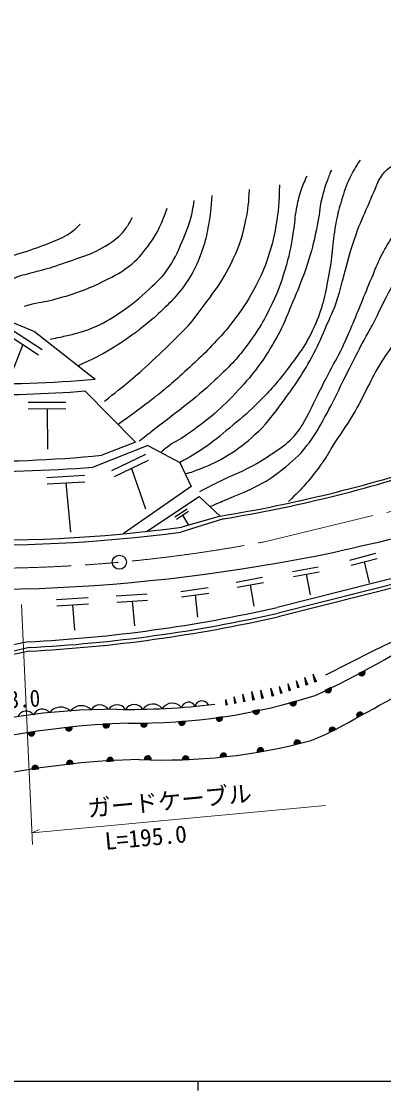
# Model space of a CAD drawing. Units: millimetres, scale not verified. Extents: x 40000 to 680000, y 20000 to 380000.
# Drawn here: x 349288 to 387722, y 204000 to 317441 of the extents above; entities that cross this region are included whole.
import ezdxf
from ezdxf.enums import TextEntityAlignment as Align

# ---------------------------------------------------------------- set-up
doc = ezdxf.new("R2010")
doc.units = ezdxf.units.MM
doc.header["$LTSCALE"] = 1000
doc.linetypes.add('CHAIN', pattern=[18.5, 12, -1.5, 3.5, -1.5])
for name, color, linetype, lineweight in [('M-BGD', 7, 'Continuous', 25), ('M-BMK', 2, 'CHAIN', 13), ('M-BMK-SRVR', 3, 'Continuous', 25), ('M-STR-HTXT', 7, 'Continuous', 13), ('M-TTL-BAND', 7, 'Continuous', 25)]:
    doc.layers.add(name, color=color, linetype=linetype, lineweight=lineweight)
doc.styles.add('ＭＳ ゴシック', font='')
doc.styles.get('ＭＳ ゴシック').set_extended_font_data('MS Gothic')

msp = doc.modelspace()

# ---------------------------------------------------------------- hatches: boundary and pattern name
at = {"layer": 'M-BGD'}
for points in [[(385067, 248239, 0.45377), (385559, 248040, 0.45377), (385692, 248554)], [(381494, 246441, 0.45377), (381986, 246241, 0.45377), (382119, 246756)], [(377767, 245129, 0.45377), (378210, 244835, 0.45377), (378442, 245313)], [(373862, 244276, 0.45377), (374272, 243939, 0.45377), (374552, 244390)], [(385535, 243943, 0.45377), (385034, 244120, 0.45377), (384925, 243600)], [(357944, 242865, 0.45377), (358308, 242478, 0.45377), (358643, 242891)], [(361950, 242964, 0.45377), (362315, 242577, 0.45377), (362650, 242989)], [(365967, 243142, 0.45377), (366341, 242765, 0.45377), (366665, 243187)], [(369941, 243539, 0.45377), (370351, 243201, 0.45377), (370631, 243653)], [(350004, 241961, 0.45377), (350418, 241628, 0.45377), (350694, 242082)], [(353962, 242507, 0.45377), (354354, 242147, 0.45377), (354658, 242583)], [(382632, 242322, 0.45377), (382143, 242530, 0.45377), (382002, 242018)], [(378913, 240883, 0.45377), (378484, 241196, 0.45377), (378230, 240729)], [(363058, 239139, 0.45377), (362702, 239534, 0.45377), (362358, 239129)], [(367064, 239123, 0.45377), (366709, 239517, 0.45377), (366365, 239112)], [(371089, 239452, 0.45377), (370691, 239804, 0.45377), (370394, 239364)], [(375007, 240030, 0.45377), (374609, 240383, 0.45377), (374312, 239942)], [(351110, 238155, 0.45377), (350708, 238502, 0.45377), (350417, 238057)], [(354784, 238672, 0.45377), (354395, 239034, 0.45377), (354087, 238601)], [(359063, 238973, 0.45377), (358687, 239349, 0.45377), (358365, 238926)]]:
    msp.add_hatch(color=256, dxfattribs=at).paths.add_polyline_path(points)

# ---------------------------------------------------------------- linework, layer by layer
for p, q in [((347784, 285724), (350663, 284546)), ((348149, 284831), (351495, 282638)), ((347765, 284246), (351111, 282053)), ((350663, 284546), (357108, 279485)), ((349438, 283149), (348072, 279639)), ((356009, 278229), (361391, 272797)), ((350010, 277028), (354010, 277056)), ((350015, 276328), (354015, 276356)), ((352015, 276342), (352045, 272061)), ((362705, 272434), (356891, 270155)), ((361391, 272797), (357830, 271407)), ((362705, 272434), (366084, 270644)), ((358874, 269779), (362476, 271517)), ((359178, 269148), (362781, 270887)), ((360980, 270018), (362455, 265739)), ((366084, 270644), (367286, 268104)), ((351983, 269065), (355977, 269281)), ((352021, 268366), (356015, 268582)), ((354018, 268474), (354508, 263255)), ((367286, 268104), (360074, 263072)), ((362556, 263322), (368155, 267034)), ((368155, 267034), (370383, 264949)), ((365581, 264875), (366868, 265719)), ((365749, 264618), (367037, 265461)), ((370726, 264665), (366192, 263257)), ((370383, 264949), (366303, 263776)), ((366393, 265039), (367029, 263985)), ((384129, 260291), (386894, 261011)), ((395340, 260034), (376421, 255263)), ((384273, 259738), (387038, 260458)), ((385655, 260098), (386174, 257871)), ((395446, 259431), (376527, 254661)), ((395446, 259045), (376527, 254274)), ((378053, 259082), (380771, 259571)), ((378151, 258539), (380869, 259028)), ((379510, 258783), (379938, 256616)), ((372070, 257962), (374878, 258466)), ((372171, 257400), (374979, 257905)), ((373575, 257653), (373957, 255403)), ((359361, 256492), (362635, 256693)), ((366191, 256961), (369110, 257373)), ((366274, 256377), (369192, 256790)), ((367733, 256583), (367975, 254238)), ((352998, 256105), (356362, 256311)), ((353039, 255432), (356403, 255638)), ((354721, 255535), (354938, 252848)), ((359401, 255838), (362675, 256038)), ((361038, 255938), (361300, 253327)), ((389447, 252010), (386575, 250630)), ((349997, 251612), (347891, 251199)), ((350103, 251009), (348021, 250531)), ((350103, 250622), (348002, 250180)), ((386575, 250630), (381562, 248095)), ((378678, 246754), (378461, 247493)), ((378751, 246779), (378461, 247493)), ((378605, 246730), (378461, 247493)), ((379593, 247057), (379354, 247843)), ((379671, 247083), (379354, 247843)), ((379515, 247031), (379354, 247843)), ((380519, 247363), (380256, 248197)), ((380602, 247390), (380256, 248197)), ((380436, 247335), (380256, 248197)), ((380602, 247390), (380436, 247335)), ((373933, 245441), (373725, 246328)), ((374022, 245458), (373725, 246328)), ((373843, 245424), (373725, 246328)), ((374897, 245621), (374680, 246502)), ((374987, 245638), (374680, 246502)), ((374808, 245605), (374680, 246502)), ((375977, 245863), (375759, 246699)), ((376059, 245890), (375759, 246699)), ((375895, 245836), (375759, 246699)), ((376876, 246160), (376684, 246868)), ((376946, 246183), (376684, 246868)), ((376806, 246137), (376684, 246868)), ((376946, 246183), (376806, 246137)), ((377772, 246455), (377577, 247146)), ((377840, 246478), (377577, 247146)), ((377704, 246433), (377577, 247146)), ((377840, 246478), (377704, 246433)), ((378751, 246779), (378605, 246730)), ((379671, 247083), (379515, 247031)), ((371091, 244910), (370974, 245500)), ((371150, 244921), (370974, 245500)), ((371031, 244899), (370974, 245500)), ((372017, 245083), (371871, 245783)), ((372088, 245096), (371871, 245783)), ((371947, 245070), (371871, 245783)), ((372088, 245096), (371947, 245070)), ((372967, 245261), (372787, 246071)), ((373049, 245276), (372787, 246071)), ((372885, 245245), (372787, 246071)), ((373049, 245276), (372885, 245245)), ((374022, 245458), (373843, 245424)), ((374987, 245638), (374808, 245605)), ((376059, 245890), (375895, 245836)), ((371150, 244921), (371031, 244899))]:
    msp.add_line(p, q, dxfattribs=at)
for points in [[(385067, 248239, 0.45377), (385559, 248040, 0.45377), (385692, 248554)], [(381494, 246441, 0.45377), (381986, 246241, 0.45377), (382119, 246756)], [(377767, 245129, 0.45377), (378210, 244835, 0.45377), (378442, 245313)], [(373862, 244276, 0.45377), (374272, 243939, 0.45377), (374552, 244390)], [(385535, 243943, 0.45377), (385034, 244120, 0.45377), (384925, 243600)], [(357944, 242865, 0.45377), (358308, 242478, 0.45377), (358643, 242891)], [(361950, 242964, 0.45377), (362315, 242577, 0.45377), (362650, 242989)], [(365967, 243142, 0.45377), (366341, 242765, 0.45377), (366665, 243187)], [(369941, 243539, 0.45377), (370351, 243201, 0.45377), (370631, 243653)], [(350004, 241961, 0.45377), (350418, 241628, 0.45377), (350694, 242082)], [(353962, 242507, 0.45377), (354354, 242147, 0.45377), (354658, 242583)], [(382632, 242322, 0.45377), (382143, 242530, 0.45377), (382002, 242018)], [(378913, 240883, 0.45377), (378484, 241196, 0.45377), (378230, 240729)], [(363058, 239139, 0.45377), (362702, 239534, 0.45377), (362358, 239129)], [(367064, 239123, 0.45377), (366709, 239517, 0.45377), (366365, 239112)], [(371089, 239452, 0.45377), (370691, 239804, 0.45377), (370394, 239364)], [(375007, 240030, 0.45377), (374609, 240383, 0.45377), (374312, 239942)], [(351110, 238155, 0.45377), (350708, 238502, 0.45377), (350417, 238057)], [(354784, 238672, 0.45377), (354395, 239034, 0.45377), (354087, 238601)], [(359063, 238973, 0.45377), (358687, 239349, 0.45377), (358365, 238926)]]:
    msp.add_lwpolyline(points, format="xyb", close=True, dxfattribs=at)
for centre, radius, start, end in [((344844, 422877), 143915, 263.79655, 274.88874), ((345058, 422628), 144814, 264.50048, 274.33705), ((344749, 404349), 133585, 262.10164, 275.61975), ((344247, 429662), 160007, 264.00424, 274.5324), ((344635, 420209), 157380, 279.41614, 288.05533), ((346671, 410862), 148163, 279.34352, 288.35348), ((213336, 1009108), 766865, 282.73509, 285.1497), ((345750, 417527), 155118, 258.35117, 277.61411), ((345639, 417007), 155118, 258.35117, 277.61411), ((344002, 445237), 188087, 262.58701, 281.77533), ((341927, 407443), 156040, 272.96449, 282.77106), ((342033, 406840), 156040, 272.96449, 282.77106), ((342033, 406454), 156040, 272.96449, 282.77106), ((331705, 349400), 114390, 295.23166, 302.62309), ((-125163, 1173286), 1060446, 298.61276, 299.26421), ((361596, 305039), 62054, 269.13638, 287.70443), ((365301, 243798), 1308, 40.80797, 144.52794), ((367026, 244460), 760, 25.31707, 165.32689), ((368448, 244593), 760, 25.31707, 165.32689), ((359268, 175630), 68830, 89.90595, 107.24614), ((349809, 243278), 976, 37.14359, 158.77653), ((351496, 243514), 976, 37.14359, 158.77653), ((353446, 243208), 1475, 45.36076, 142.6178), ((355654, 243362), 1475, 45.36076, 142.6178), ((357611, 243832), 1088, 33.22997, 147.81154), ((359441, 243848), 1088, 33.22997, 147.81154), ((360736, 319683), 75236, 268.96846, 276.93451), ((361272, 243865), 1088, 33.22997, 147.81154), ((363247, 243702), 1308, 40.80797, 144.52794), ((363782, 152808), 90238, 91.98238, 109.96043), ((363914, 279766), 41859, 292.65184, 296.62284), ((364394, 299369), 60297, 267.51982, 285.03421), ((363768, 153890), 85262, 91.33283, 110.20731)]:
    msp.add_arc(centre, radius, start, end, dxfattribs=at)
for points, knots in [([(366662, 269423), (367415, 269645), (367636, 269729), (368247, 269962), (369446, 270418), (370092, 270753), (371195, 271408), (372427, 272140), (373045, 272677), (374105, 273642), (375238, 274674), (375762, 275377), (376677, 276608), (378133, 278569), (378947, 279688), (380115, 281833), (380735, 282970), (381001, 283649), (381517, 284837), (382055, 286075), (382420, 286747), (382844, 288029), (383152, 288962), (383241, 289510), (383507, 290457), (383990, 292174), (384198, 293158), (384792, 294841), (385225, 296068), (385557, 296722), (386070, 297919), (386357, 298589), (386513, 298967), (386820, 299628), (387076, 300182), (387142, 300539), (387496, 301035), (387795, 301453), (387980, 301704), (388416, 301974), (388862, 302250), (389182, 302311), (389705, 302350), (390224, 302387), (390516, 302265), (391020, 302137), (391598, 301989), (391918, 301885), (392471, 301661), (393408, 301282), (393902, 300999), (394799, 300535), (395619, 300111), (396058, 299834), (396836, 299336), (398704, 298142), (399611, 297270), (401442, 296020), (402398, 295367), (402930, 294993), (403920, 294393), (404755, 293887), (405228, 293607), (406110, 293191), (407244, 292656), (407888, 292362), (409077, 291965), (410063, 291635), (410626, 291473), (411642, 291251), (412911, 290975), (413625, 290775), (414921, 290701), (416128, 290631), (416811, 290674), (418016, 290776), (419542, 290904), (420397, 291031), (421896, 291351), (423670, 291731), (424625, 292106), (426351, 292666), (428177, 293257), (429173, 293668), (430970, 294343), (433309, 295221), (434626, 295701), (436929, 296672), (440075, 297997), (441852, 298719), (444898, 300262), (446955, 301304), (448008, 302072), (450018, 303203), (451078, 303800), (451713, 304064), (452747, 304706), (454480, 305782), (455389, 306482), (457065, 307647), (459098, 309060), (460290, 309786), (462212, 311348), (465168, 313751), (466804, 315137), (469498, 317831), (470641, 318974), (471312, 319595), (472318, 320860), (473852, 322788), (474677, 323897), (476073, 325927), (476731, 326885), (477095, 327427), (477683, 328430), (478198, 329308), (478521, 329791), (478885, 330741), (479358, 331978), (479567, 332698), (479850, 333991), (480014, 334743), (480161, 335163), (480189, 335932), (480248, 337591), (480173, 338542), (479839, 340167), (479417, 342218), (478948, 343016), (477861, 345149)], [0, 0, 0, 0, 1, 1, 1, 2, 2, 2, 3, 3, 3, 4, 4, 4, 5, 5, 5, 6, 6, 6, 7, 7, 7, 8, 8, 8, 9, 9, 9, 10, 10, 10, 11, 11, 11, 12, 12, 12, 13, 13, 13, 14, 14, 14, 15, 15, 15, 16, 16, 16, 17, 17, 17, 18, 18, 18, 19, 19, 19, 20, 20, 20, 21, 21, 21, 22, 22, 22, 23, 23, 23, 24, 24, 24, 25, 25, 25, 26, 26, 26, 27, 27, 27, 28, 28, 28, 29, 29, 29, 30, 30, 30, 31, 31, 31, 32, 32, 32, 33, 33, 33, 34, 34, 34, 35, 35, 35, 36, 36, 36, 37, 37, 37, 38, 38, 38, 39, 39, 39, 40, 40, 40, 41, 41, 41, 42, 42, 42, 43, 43, 43, 43]), ([(385228, 302710), (384678, 301881), (384508, 301608), (384139, 300852), (383703, 299959), (383538, 299420), (383257, 298467), (383001, 297603), (382861, 297116), (382691, 296230), (382273, 294061), (382324, 292799), (381917, 290628), (381528, 288553), (381337, 287353), (380517, 285408), (379641, 283330), (378832, 282302), (377476, 280500), (376305, 278944), (375557, 278135), (374172, 276767), (373129, 275737), (372486, 275221), (371356, 274289), (370331, 273443), (369780, 272934), (368679, 272190), (367702, 271529), (367329, 271319), (366084, 270644)], [0, 0, 0, 0, 1, 1, 1, 2, 2, 2, 3, 3, 3, 4, 4, 4, 5, 5, 5, 6, 6, 6, 7, 7, 7, 8, 8, 8, 9, 9, 9, 10, 10, 10, 10]), ([(379563, 301012), (379222, 300274), (379119, 300044), (378906, 299397), (378674, 298695), (378597, 298283), (378455, 297557), (378272, 296621), (378301, 296075), (378136, 295136), (377894, 293756), (377805, 292967), (377404, 291625), (376912, 289980), (376650, 289040), (375902, 287495), (374957, 285542), (374299, 284496), (372992, 282764), (371897, 281313), (371133, 280615), (369813, 279364), (368576, 278191), (367821, 277600), (366490, 276535), (365175, 275484), (364394, 274951), (363073, 273907), (362573, 273512), (362413, 273387), (361797, 272890)], [0, 0, 0, 0, 1, 1, 1, 2, 2, 2, 3, 3, 3, 4, 4, 4, 5, 5, 5, 6, 6, 6, 7, 7, 7, 8, 8, 8, 9, 9, 9, 10, 10, 10, 10]), ([(382190, 301662), (381938, 301084), (381871, 300916), (381693, 300427), (381445, 299743), (381329, 299350), (381159, 298643), (380893, 297545), (380919, 296894), (380680, 295790), (380416, 294571), (380285, 293882), (379929, 292688), (379132, 290021), (378470, 288596), (377397, 286028), (376919, 284884), (376608, 284255), (375968, 283192), (374654, 281012), (373761, 279864), (372020, 278007), (370193, 276058), (368994, 275116), (366819, 273566), (366011, 272991), (365444, 272833), (364673, 272210), (364437, 272019), (364346, 271953), (364081, 271705)], [0, 0, 0, 0, 1, 1, 1, 2, 2, 2, 3, 3, 3, 4, 4, 4, 5, 5, 5, 6, 6, 6, 7, 7, 7, 8, 8, 8, 9, 9, 9, 10, 10, 10, 10]), ([(358116, 277158), (360373, 278960), (361017, 279442), (362761, 281038), (363922, 282099), (364567, 282702), (365667, 283827), (366483, 284660), (367010, 285073), (367701, 286013), (369552, 288532), (370759, 289892), (372006, 292758), (372597, 294115), (372833, 294928), (373120, 296379), (373366, 297620), (373409, 298105), (373496, 299596)], [0, 0, 0, 0, 1, 1, 1, 2, 2, 2, 3, 3, 3, 4, 4, 4, 5, 5, 5, 6, 6, 6, 6]), ([(376662, 300092), (376606, 298095), (376597, 297448), (376301, 295787), (376029, 294257), (375804, 293405), (375290, 291938), (374873, 290745), (374548, 290106), (373958, 288988), (373212, 287575), (372640, 286868), (371705, 285572), (371194, 284862), (370853, 284505), (370266, 283857), (368827, 282269), (367929, 281463), (366349, 280015), (365031, 278807), (364242, 278185), (362832, 277086), (361573, 276105), (361139, 275792), (359543, 274662)], [0, 0, 0, 0, 1, 1, 1, 2, 2, 2, 3, 3, 3, 4, 4, 4, 5, 5, 5, 6, 6, 6, 7, 7, 7, 8, 8, 8, 8]), ([(352348, 283733), (352857, 283832), (352989, 283859), (353399, 283946), (353982, 284069), (354311, 284131), (354888, 284284), (355664, 284489), (356102, 284609), (356841, 284922), (358046, 285432), (358673, 285840), (359761, 286568), (361047, 287427), (361731, 287977), (362851, 289044), (363730, 289881), (364276, 290327), (364946, 291341), (365701, 292484), (365974, 293220), (366510, 294482), (366971, 295569), (367218, 296199), (367442, 297358), (367522, 297772), (367557, 297926), (367611, 298424)], [0, 0, 0, 0, 1, 1, 1, 2, 2, 2, 3, 3, 3, 4, 4, 4, 5, 5, 5, 6, 6, 6, 7, 7, 7, 8, 8, 8, 9, 9, 9, 9]), ([(369489, 298963), (369379, 297504), (369361, 297066), (369138, 295871), (368969, 294968), (368895, 294451), (368600, 293581), (368096, 292093), (367776, 291245), (366923, 289926), (365938, 288404), (365158, 287703), (363850, 286447), (363150, 285774), (362707, 285452), (361948, 284845), (361537, 284516), (361302, 284335), (360872, 284031), (359789, 283268), (359166, 282856), (358006, 282217), (356978, 281651), (356599, 281475), (355306, 280900)], [0, 0, 0, 0, 1, 1, 1, 2, 2, 2, 3, 3, 3, 4, 4, 4, 5, 5, 5, 6, 6, 6, 7, 7, 7, 8, 8, 8, 8]), ([(349619, 287241), (350032, 287356), (350145, 287382), (350483, 287467), (351442, 287707), (352009, 287722), (352961, 287992), (355010, 288574), (356164, 288949), (358067, 289907), (359264, 290510), (359965, 290838), (360995, 291695), (361873, 292426), (362260, 292963), (362929, 293889), (363882, 295208), (364085, 295879), (364769, 297625)], [0, 0, 0, 0, 1, 1, 1, 2, 2, 2, 3, 3, 3, 4, 4, 4, 5, 5, 5, 6, 6, 6, 6]), ([(368238, 267569), (369291, 268131), (369574, 268277), (370441, 268708), (371663, 269317), (372408, 269535), (373608, 270185), (374580, 270712), (375109, 271041), (376023, 271662), (376865, 272234), (377373, 272533), (378071, 273274), (378533, 273765), (378764, 274075), (379111, 274653), (379830, 275852), (380117, 276588), (380749, 277835), (381161, 278646), (381381, 279105), (381795, 279915), (382399, 281096), (382812, 281720), (383377, 282921), (383765, 283746), (383967, 284217), (384322, 285057), (385176, 287073), (385610, 288221), (386463, 290238), (386849, 291152), (387022, 291685), (387476, 292566), (387854, 293299), (388090, 293698), (388540, 294387), (389149, 295319), (389435, 295915), (390267, 296653), (390807, 297130), (391182, 297351), (391869, 297566), (392438, 297745), (392776, 297813), (393371, 297842), (393715, 297858), (393912, 297822), (394247, 297741), (394840, 297599), (395152, 297443), (395712, 297203), (396779, 296746), (397368, 296466), (398396, 295927), (399401, 295399), (399937, 295052), (400899, 294450), (401713, 293941), (402172, 293658), (402952, 293098), (403605, 292629), (403917, 292295), (404567, 291822), (405561, 291096), (406113, 290676), (407170, 290044), (408036, 289527), (408509, 289206), (409435, 288805), (410776, 288226), (411562, 287950), (412990, 287641), (414708, 287270), (415712, 287205), (417470, 287216), (419021, 287226), (419901, 287279), (421425, 287566), (423170, 287895), (424106, 288276), (425781, 288868), (427890, 289613), (429045, 290107), (431087, 291021), (432664, 291726), (433488, 292245), (435042, 292998), (435845, 293387), (436293, 293611), (437111, 293966), (438462, 294552), (439238, 294836), (440632, 295309), (441787, 295701), (442422, 295987), (443619, 296219), (444065, 296305), (444318, 296349), (444771, 296369), (444971, 296378), (445043, 296382), (445284, 296376)], [0, 0, 0, 0, 1, 1, 1, 2, 2, 2, 3, 3, 3, 4, 4, 4, 5, 5, 5, 6, 6, 6, 7, 7, 7, 8, 8, 8, 9, 9, 9, 10, 10, 10, 11, 11, 11, 12, 12, 12, 13, 13, 13, 14, 14, 14, 15, 15, 15, 16, 16, 16, 17, 17, 17, 18, 18, 18, 19, 19, 19, 20, 20, 20, 21, 21, 21, 22, 22, 22, 23, 23, 23, 24, 24, 24, 25, 25, 25, 26, 26, 26, 27, 27, 27, 28, 28, 28, 29, 29, 29, 30, 30, 30, 31, 31, 31, 32, 32, 32, 33, 33, 33, 34, 34, 34, 34]), ([(347179, 289475), (347833, 289880), (348059, 290005), (348662, 290264), (349433, 290596), (349921, 290628), (350727, 290865), (351740, 291162), (352325, 291274), (353317, 291634), (355394, 292388), (356678, 292618), (358536, 293812), (359387, 294359), (359866, 294738), (360434, 295575), (360700, 295966), (360813, 296135), (361033, 296628)], [0, 0, 0, 0, 1, 1, 1, 2, 2, 2, 3, 3, 3, 4, 4, 4, 5, 5, 5, 6, 6, 6, 6]), ([(343368, 290827), (344623, 291311), (344955, 291429), (345977, 291803), (348436, 292703), (349904, 292959), (352322, 293962), (353165, 294312), (353686, 294442), (354425, 294976), (354889, 295311), (355071, 295462), (355533, 295933)], [0, 0, 0, 0, 1, 1, 1, 2, 2, 2, 3, 3, 3, 4, 4, 4, 4]), ([(369294, 265968), (370141, 266326), (370356, 266418), (371034, 266709), (372238, 267225), (372943, 267451), (374107, 268052), (375273, 268655), (375911, 269047), (376936, 269867), (378061, 270768), (378704, 271294), (379589, 272433), (380334, 273391), (380676, 273988), (381266, 275048), (382544, 277345), (383122, 278704), (384320, 281043), (384836, 282052), (385111, 282624), (385646, 283622), (385983, 284248), (386205, 284581), (386535, 285211), (387343, 286755), (387676, 287684), (388550, 289191), (388914, 289819), (389182, 290137), (389677, 290668), (390630, 291691), (391345, 292114), (392593, 292746), (393356, 293132), (393882, 293118), (394733, 293215), (395864, 293343), (396518, 293223), (397643, 293046), (398404, 292926), (398818, 292774), (399539, 292502), (400318, 292207), (400728, 291972), (401454, 291563), (402283, 291095), (402737, 290811), (403519, 290267), (404508, 289581), (404989, 289095), (405978, 288409), (407058, 287660), (407684, 287266), (408832, 286625), (410010, 285967), (410666, 285573), (411920, 285074), (412844, 284706), (413391, 284568), (414362, 284345), (415273, 284137), (415794, 284050), (416726, 283973), (417859, 283879), (418506, 283885), (419638, 283998), (421389, 284173), (422361, 284398), (424064, 284841), (425393, 285186), (426117, 285454), (427410, 285917), (428527, 286317), (429095, 286690), (430213, 287085), (430878, 287320), (431260, 287426), (431940, 287611), (432482, 287757), (432663, 287802), (433335, 287956)], [0, 0, 0, 0, 1, 1, 1, 2, 2, 2, 3, 3, 3, 4, 4, 4, 5, 5, 5, 6, 6, 6, 7, 7, 7, 8, 8, 8, 9, 9, 9, 10, 10, 10, 11, 11, 11, 12, 12, 12, 13, 13, 13, 14, 14, 14, 15, 15, 15, 16, 16, 16, 17, 17, 17, 18, 18, 18, 19, 19, 19, 20, 20, 20, 21, 21, 21, 22, 22, 22, 23, 23, 23, 24, 24, 24, 25, 25, 25, 26, 26, 26, 27, 27, 27, 27]), ([(430472, 283760), (429484, 283097), (429211, 282898), (428358, 282419), (427803, 282107), (427486, 281942), (426915, 281660), (426332, 281372), (426015, 281184), (425404, 280959), (424302, 280552), (423667, 280355), (422518, 280108), (421001, 279782), (420140, 279625), (418594, 279499), (417147, 279380), (416324, 279329), (414877, 279442), (413948, 279516), (413404, 279531), (412524, 279837), (411671, 280133), (411204, 280365), (410463, 280880), (409690, 281417), (409331, 281820), (408669, 282488), (407849, 283315), (407546, 283924), (406717, 284741), (406069, 285378), (405702, 285743), (404952, 286255), (404184, 286780), (403742, 287083), (402874, 287419), (402072, 287730), (401604, 287920), (400747, 287995), (399349, 288117), (398556, 287906), (397167, 287707), (395790, 287509), (395016, 287357), (393688, 286944), (393191, 286789), (392909, 286697), (392449, 286455), (391860, 286147), (391538, 285948), (391022, 285529), (390126, 284801), (389679, 284313), (388969, 283402), (388281, 282518), (387908, 282008), (387330, 281049), (386109, 279021), (385683, 277739), (384473, 275704), (383677, 274366), (383118, 273686), (382295, 272363), (382035, 271944), (381922, 271690), (381657, 271274), (381371, 270825), (381191, 270586), (380873, 270160), (380360, 269473), (380077, 269083), (379518, 268433), (378826, 267627), (378544, 267373), (377616, 266489)], [0, 0, 0, 0, 1, 1, 1, 2, 2, 2, 3, 3, 3, 4, 4, 4, 5, 5, 5, 6, 6, 6, 7, 7, 7, 8, 8, 8, 9, 9, 9, 10, 10, 10, 11, 11, 11, 12, 12, 12, 13, 13, 13, 14, 14, 14, 15, 15, 15, 16, 16, 16, 17, 17, 17, 18, 18, 18, 19, 19, 19, 20, 20, 20, 21, 21, 21, 22, 22, 22, 23, 23, 23, 24, 24, 24, 25, 25, 25, 25])]:
    msp.add_open_spline(points, degree=3, knots=knots, dxfattribs=at)
at = {"layer": 'M-BMK'}
msp.add_line((374926, 262203), (407903, 270109), dxfattribs=at)
msp.add_arc((345449, 416724), 157308, 262.21561, 280.80015, dxfattribs=at)
at = {"layer": 'M-BMK-SRVR'}
msp.add_circle((359684, 260062), 750, dxfattribs=at)
at = {"layer": 'M-STR-HTXT'}
for p, q in [((349316, 255564), (350473, 230103)), ((381571, 234264), (350417, 231343)), ((350417, 231343), (351177, 231692))]:
    msp.add_line(p, q, dxfattribs=at)
at = {"layer": 'M-TTL-BAND'}
for p, q in [((40000, 205000), (579000, 205000)), ((368000, 205000), (368000, 204000))]:
    msp.add_line(p, q, dxfattribs=at)

# ---------------------------------------------------------------- texts
at = {"layer": 'M-STR-HTXT', "style": 'ＭＳ ゴシック', "width": 0.9}
msp.add_text('コンクリート\u3000L=13.0', height=1833, rotation=3.099, dxfattribs=at).set_placement((328909, 242985), align=Align.BOTTOM_LEFT)
at = {"layer": 'M-STR-HTXT', "style": 'ＭＳ ゴシック'}
for s, p in [('ガードケーブル\u3000\u3000', (356433, 232481)), ('L=195.0', (358279, 228991))]:
    msp.add_text(s, height=1833, rotation=5.356, dxfattribs=at).set_placement(p, align=Align.BOTTOM_LEFT)

doc.saveas('drawing.dxf')
